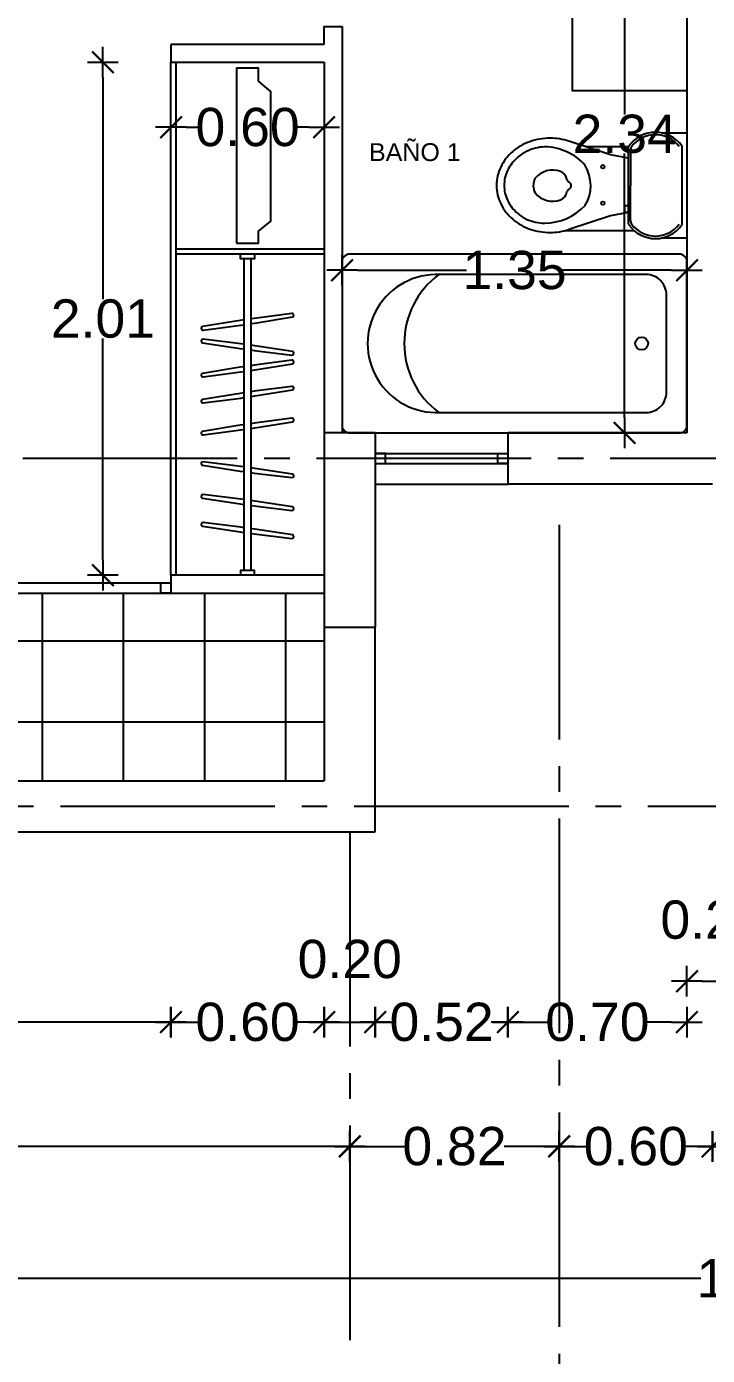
# Model space of a CAD drawing. Header units: millimetres. Extents: x 1217 to 2428, y 234 to 644.
# Drawn here: x 2357.05 to 2359.72, y 520.48 to 525.68 of the extents above; entities that cross this region are included whole.
import ezdxf

# ---------------------------------------------------------------- set-up
doc = ezdxf.new("R2010")
doc.units = ezdxf.units.MM
doc.linetypes.add('ACAD_ISO04W100', pattern=[30, 24, -3, 0, -3])
doc.layers.get('0').update_dxf_attribs({"lineweight": 5})
for name, color, linetype in [('0.1', 251, 'Continuous'), ('0.2', 2, 'Continuous'), ('0.3', 6, 'Continuous'), ('ARTEFACTOS', 4, 'Continuous'), ('COTAS', 252, 'Continuous'), ('COTAS INTERIORES', 3, 'Continuous'), ('Ejes', 8, 'Continuous'), ('muros', 7, 'Continuous'), ('Texto', 1, 'Continuous')]:
    doc.layers.add(name, color=color, linetype=linetype)
doc.styles.add('INTERARQ', font='arial.ttf')
doc.styles.get("Standard").update_dxf_attribs({"font": 'arial.ttf'})
doc.dimstyles.new('ESCALA_1-50', dxfattribs={"dimtxt": 0.15, "dimasz": 0.06, "dimexe": 0.18, "dimexo": 0.0625, "dimgap": 0, "dimtad": 0, "dimtih": 1, "dimtoh": 1, "dimzin": 0, "dimdsep": 46, "dimtxsty": 'INTERARQ', "dimblk": 'DIMTICK', "dimcen": 0, "dimse1": 1, "dimse2": 1, "dimclrd": 256, "dimclre": 1, "dimclrt": 2, "dimadec": 0, "dimazin": 0, "dimtfac": 4.5, "dimtofl": 0, "dimtmove": 2, "dimatfit": 3, "dimldrblk": 'DIMTICK', "dimfxl": 1, "dimtolj": 1, "dimtzin": 0, "dimarcsym": 0})

# ---------------------------------------------------------------- blocks, each defined once
blk = doc.blocks.new('wc')
at = {"layer": 'ARTEFACTOS', "color": 8}
for p, q in [((0.0667, 0.3584), (-0.0303, 0.3584)), ((0.4474, 0.3297), (0.1774, 0.3297)), ((0.2693, 0.2723), (0.4328, 0.3255)), ((-0.0104, -0.0028), (-0.0104, 0.3078)), ((0.1906, 0.2929), (0.1906, 0.1525)), ((0.2006, 0.0088), (0.2006, 0.2962)), ((0.2006, 0.2586), (0.2693, 0.2723)), ((0.2006, 0.2232), (0.1906, 0.2232)), ((0.2006, 0.2584), (0.2115, 0.2584)), ((0.2006, 0.2325), (0.2115, 0.2325)), ((0.2135, 0.2564), (0.2135, 0.2345)), ((0.1906, 0.0121), (0.1906, 0.1525)), ((0.1867, 0.0003), (0.1863, 0.0003)), ((0.3689, 0.0003), (0.1987, 0.0003)), ((0.2006, 0.0464), (0.2693, 0.0327)), ((0.2693, 0.0327), (0.4328, -0.0205)), ((0.0684, -0.0537), (-0.0303, -0.0537))]:
    blk.add_line(p, q, dxfattribs=at)
for centre in [(0.2994, 0.2224), (0.2994, 0.0796)]:
    blk.add_circle(centre, 0.00699, dxfattribs=at)
for centre, radius, start, end in [((0.0933, 0.2339), 0.1272, 35.4669, 144.5331), ((0.0933, 0.2339), 0.1172, 37.3062, 142.6938), ((0.5066, 0.0988), 0.2384, 90, 108.0194), ((0.5066, 0.0988), 0.2384, 70.5417, 90), ((0.5159, 0.125), 0.2106, 49.5378, 70.5417), ((0.1706, 0.2929), 0.02, 0, 37.3062), ((0.1806, 0.2962), 0.02, 0, 35.4669), ((0.5327, 0.0739), 0.2274, 91.2506, 136.4359), ((0.5124, 0.0619), 0.2399, 69.233, 86.3288), ((0.5159, 0.125), 0.1806, 49.5378, 63.1436), ((0.5301, 0.1418), 0.1586, 25.9026, 49.5378), ((0.5301, 0.1418), 0.1886, 25.9026, 49.5378), ((0.2115, 0.2564), 0.002, 0, 90), ((0.2115, 0.2345), 0.002, 270, 0), ((0.5031, 0.1526), 0.156, 149.9827, 210.1211), ((0.4793, 0.1715), 0.0399, 110.9889, 170.0192), ((0.4966, 0.1263), 0.0883, 39.3794, 110.9889), ((0.5522, 0.1525), 0.1341, 0, 25.9026), ((0.5522, 0.1525), 0.164, 0, 25.9026), ((0.4398, 0.1536), 0.0161, 125.934, 233.3996), ((0.4202, 0.187), 0.0227, 296.4163, 327.7225), ((0.5047, 0.167), 0.0658, 170.0192, 173.1517), ((0.5102, 0.1534), 0.0618, 333.0725, 27.908), ((0.4202, 0.1202), 0.0227, 32.2775, 64.0078), ((0.5047, 0.1402), 0.0658, 186.8483, 189.9808), ((0.4793, 0.1357), 0.0399, 189.9808, 249.0111), ((0.4966, 0.1809), 0.0883, 249.0111, 321.1211), ((0.5522, 0.1525), 0.1341, 334.0974, 0), ((0.5522, 0.1525), 0.164, 334.0974, 0), ((0.5315, 0.2205), 0.2193, 221.8152, 269.0461), ((0.5301, 0.1632), 0.1586, 310.4622, 334.0974), ((0.5301, 0.1632), 0.1886, 310.4622, 334.0974), ((0.1706, 0.0121), 0.02, 322.6938, 0), ((0.1806, 0.0088), 0.02, 324.5331, 0), ((0.5116, 0.2113), 0.2107, 274.4195, 294.2912), ((0.5159, 0.18), 0.2106, 289.4583, 310.4622), ((0.5159, 0.18), 0.1806, 297.1692, 310.4622), ((0.0933, 0.0711), 0.1272, 215.4669, 324.5331), ((0.0933, 0.0711), 0.1172, 217.3062, 322.6938), ((0.5066, 0.2062), 0.2384, 251.9806, 270), ((0.5066, 0.2062), 0.2384, 270, 289.4583)]:
    blk.add_arc(centre, radius, start, end, dxfattribs=at)
blk = doc.blocks.new('DIMTICK')
at = {"color": 1}
for p, q in [((0, 1), (0, -1)), ((-1, 0), (1, 0))]:
    blk.add_line(p, q, dxfattribs=at)
at = {"color": 3, "const_width": 0.141}
blk.add_lwpolyline([(0.707, 0.707), (-0.707, -0.707)], dxfattribs=at)
blk = doc.blocks.new('*D401')
at = {"layer": 'COTAS', "lineweight": -2, "ltscale": 3, "transparency": 16777216}
for p, q in [((2355.2505, 521.7846), (2356.2085, 521.7846)), ((2357.5587, 521.7846), (2356.6007, 521.7846))]:
    blk.add_line(p, q, dxfattribs=at)
at = {"layer": 'Defpoints', "color": 0, "ltscale": 3, "transparency": 16777216}
for p in [(2357.6187, 523.243), (2355.1905, 522.3082), (2357.6187, 521.7846)]:
    blk.add_point(p, dxfattribs=at)
at = {"layer": 'COTAS', "lineweight": -2, "ltscale": 3, "transparency": 16777216, "xscale": 0.06, "yscale": 0.06, "zscale": 0.06, "rotation": 180}
blk.add_blockref('DIMTICK', (2355.1905, 521.7846), dxfattribs=at)
at = {"layer": 'COTAS', "lineweight": -2, "ltscale": 3, "transparency": 16777216, "xscale": 0.06, "yscale": 0.06, "zscale": 0.06}
blk.add_blockref('DIMTICK', (2357.6187, 521.7846), dxfattribs=at)
at = {"layer": 'COTAS', "color": 2, "ltscale": 3, "transparency": 16777216, "insert": (2356.4046, 521.7846), "char_height": 0.15, "attachment_point": 5, "style": 'INTERARQ'}
blk.add_mtext('\\A1;2.43', dxfattribs=at)
blk = doc.blocks.new('*D402')
at = {"layer": 'COTAS', "lineweight": -2, "ltscale": 3, "transparency": 16777216}
for p, q in [((2357.6787, 521.7846), (2357.724, 521.7846)), ((2358.1584, 521.7846), (2358.1131, 521.7846))]:
    blk.add_line(p, q, dxfattribs=at)
at = {"layer": 'Defpoints', "color": 0, "ltscale": 3, "transparency": 16777216}
for p in [(2357.6187, 523.243), (2358.2184, 523.1102), (2358.2184, 521.7846)]:
    blk.add_point(p, dxfattribs=at)
at = {"layer": 'COTAS', "lineweight": -2, "ltscale": 3, "transparency": 16777216, "xscale": 0.06, "yscale": 0.06, "zscale": 0.06, "rotation": 180}
blk.add_blockref('DIMTICK', (2357.6187, 521.7846), dxfattribs=at)
at = {"layer": 'COTAS', "lineweight": -2, "ltscale": 3, "transparency": 16777216, "xscale": 0.06, "yscale": 0.06, "zscale": 0.06}
blk.add_blockref('DIMTICK', (2358.2184, 521.7846), dxfattribs=at)
at = {"layer": 'COTAS', "color": 2, "ltscale": 3, "transparency": 16777216, "insert": (2357.9185, 521.7846), "char_height": 0.15, "attachment_point": 5, "style": 'INTERARQ'}
blk.add_mtext('\\A1;0.60', dxfattribs=at)
blk = doc.blocks.new('*D403')
at = {"layer": 'COTAS', "lineweight": -2, "ltscale": 3, "transparency": 16777216}
blk.add_line((2358.2784, 521.7846), (2358.3584, 521.7846), dxfattribs=at)
at = {"layer": 'Defpoints', "color": 0, "ltscale": 3, "transparency": 16777216}
for p in [(2358.2184, 523.1102), (2358.4184, 523.1102), (2358.4184, 521.7846)]:
    blk.add_point(p, dxfattribs=at)
at = {"layer": 'COTAS', "lineweight": -2, "ltscale": 3, "transparency": 16777216, "xscale": 0.06, "yscale": 0.06, "zscale": 0.06, "rotation": 180}
blk.add_blockref('DIMTICK', (2358.2184, 521.7846), dxfattribs=at)
at = {"layer": 'COTAS', "lineweight": -2, "ltscale": 3, "transparency": 16777216, "xscale": 0.06, "yscale": 0.06, "zscale": 0.06}
blk.add_blockref('DIMTICK', (2358.4184, 521.7846), dxfattribs=at)
at = {"layer": 'COTAS', "color": 2, "ltscale": 3, "transparency": 16777216, "insert": (2358.3184, 522.0307), "char_height": 0.15, "attachment_point": 5, "style": 'INTERARQ'}
blk.add_mtext('\\A1;0.20', dxfattribs=at)
blk = doc.blocks.new('*D404')
at = {"layer": 'COTAS', "lineweight": -2, "ltscale": 3, "transparency": 16777216}
for p, q in [((2358.4784, 521.7846), (2358.4839, 521.7846)), ((2358.8775, 521.7846), (2358.872, 521.7846))]:
    blk.add_line(p, q, dxfattribs=at)
at = {"layer": 'Defpoints', "color": 0, "ltscale": 3, "transparency": 16777216}
for p in [(2358.9375, 523.5101), (2358.4184, 523.1102), (2358.9375, 521.7846)]:
    blk.add_point(p, dxfattribs=at)
at = {"layer": 'COTAS', "lineweight": -2, "ltscale": 3, "transparency": 16777216, "xscale": 0.06, "yscale": 0.06, "zscale": 0.06, "rotation": 180}
blk.add_blockref('DIMTICK', (2358.4184, 521.7846), dxfattribs=at)
at = {"layer": 'COTAS', "lineweight": -2, "ltscale": 3, "transparency": 16777216, "xscale": 0.06, "yscale": 0.06, "zscale": 0.06}
blk.add_blockref('DIMTICK', (2358.9375, 521.7846), dxfattribs=at)
at = {"layer": 'COTAS', "color": 2, "ltscale": 3, "transparency": 16777216, "insert": (2358.6779, 521.7846), "char_height": 0.15, "attachment_point": 5, "style": 'INTERARQ'}
blk.add_mtext('\\A1;0.52', dxfattribs=at)
blk = doc.blocks.new('*D405')
at = {"layer": 'COTAS', "lineweight": -2, "ltscale": 3, "transparency": 16777216}
for p, q in [((2358.9975, 521.7846), (2359.0934, 521.7846)), ((2359.5784, 521.7846), (2359.4825, 521.7846))]:
    blk.add_line(p, q, dxfattribs=at)
at = {"layer": 'Defpoints', "color": 0, "ltscale": 3, "transparency": 16777216}
for p in [(2359.6384, 523.7102), (2358.9375, 523.5101), (2359.6384, 521.7846)]:
    blk.add_point(p, dxfattribs=at)
at = {"layer": 'COTAS', "lineweight": -2, "ltscale": 3, "transparency": 16777216, "xscale": 0.06, "yscale": 0.06, "zscale": 0.06, "rotation": 180}
blk.add_blockref('DIMTICK', (2358.9375, 521.7846), dxfattribs=at)
at = {"layer": 'COTAS', "lineweight": -2, "ltscale": 3, "transparency": 16777216, "xscale": 0.06, "yscale": 0.06, "zscale": 0.06}
blk.add_blockref('DIMTICK', (2359.6384, 521.7846), dxfattribs=at)
at = {"layer": 'COTAS', "color": 2, "ltscale": 3, "transparency": 16777216, "insert": (2359.2879, 521.7846), "char_height": 0.15, "attachment_point": 5, "style": 'INTERARQ'}
blk.add_mtext('\\A1;0.70', dxfattribs=at)
blk = doc.blocks.new('*D406')
at = {"layer": 'COTAS', "lineweight": -2, "ltscale": 3, "transparency": 16777216}
blk.add_line((2359.6984, 521.9446), (2359.7784, 521.9446), dxfattribs=at)
at = {"layer": 'Defpoints', "color": 0, "ltscale": 3, "transparency": 16777216}
for p in [(2359.6384, 523.8702), (2359.8384, 523.8702), (2359.8384, 521.9446)]:
    blk.add_point(p, dxfattribs=at)
at = {"layer": 'COTAS', "lineweight": -2, "ltscale": 3, "transparency": 16777216, "xscale": 0.06, "yscale": 0.06, "zscale": 0.06, "rotation": 180}
blk.add_blockref('DIMTICK', (2359.6384, 521.9446), dxfattribs=at)
at = {"layer": 'COTAS', "lineweight": -2, "ltscale": 3, "transparency": 16777216, "xscale": 0.06, "yscale": 0.06, "zscale": 0.06}
blk.add_blockref('DIMTICK', (2359.8384, 521.9446), dxfattribs=at)
at = {"layer": 'COTAS', "color": 2, "ltscale": 3, "transparency": 16777216, "insert": (2359.7384, 522.1847), "char_height": 0.15, "attachment_point": 5, "style": 'INTERARQ'}
blk.add_mtext('\\A1;0.20', dxfattribs=at)
blk = doc.blocks.new('*D417')
at = {"layer": 'COTAS', "lineweight": -2, "ltscale": 3, "transparency": 16777216}
for p, q in [((2354.5485, 521.2982), (2356.2088, 521.2982)), ((2358.2587, 521.2982), (2356.5984, 521.2982))]:
    blk.add_line(p, q, dxfattribs=at)
at = {"layer": 'Defpoints', "color": 0, "ltscale": 3, "transparency": 16777216}
for p in [(2358.3187, 522.3082), (2354.4885, 521.2982, 0), (2358.3187, 521.2982)]:
    blk.add_point(p, dxfattribs=at)
at = {"layer": 'COTAS', "lineweight": -2, "ltscale": 3, "transparency": 16777216, "xscale": 0.06, "yscale": 0.06, "zscale": 0.06, "rotation": 180}
blk.add_blockref('DIMTICK', (2354.4885, 521.2982), dxfattribs=at)
at = {"layer": 'COTAS', "lineweight": -2, "ltscale": 3, "transparency": 16777216, "xscale": 0.06, "yscale": 0.06, "zscale": 0.06}
blk.add_blockref('DIMTICK', (2358.3187, 521.2982), dxfattribs=at)
at = {"layer": 'COTAS', "color": 2, "ltscale": 3, "transparency": 16777216, "insert": (2356.4036, 521.2982), "char_height": 0.15, "attachment_point": 5, "style": 'INTERARQ'}
blk.add_mtext('\\A1;3.83', dxfattribs=at)
blk = doc.blocks.new('*D418')
at = {"layer": 'COTAS', "lineweight": -2, "ltscale": 3, "transparency": 16777216}
for p, q in [((2358.3787, 521.2982), (2358.5343, 521.2982)), ((2359.078, 521.2982), (2358.9224, 521.2982))]:
    blk.add_line(p, q, dxfattribs=at)
at = {"layer": 'Defpoints', "color": 0, "ltscale": 3, "transparency": 16777216}
for p in [(2359.138, 522.4081), (2358.3187, 522.3082), (2359.138, 521.2982)]:
    blk.add_point(p, dxfattribs=at)
at = {"layer": 'COTAS', "lineweight": -2, "ltscale": 3, "transparency": 16777216, "xscale": 0.06, "yscale": 0.06, "zscale": 0.06, "rotation": 180}
blk.add_blockref('DIMTICK', (2358.3187, 521.2982), dxfattribs=at)
at = {"layer": 'COTAS', "lineweight": -2, "ltscale": 3, "transparency": 16777216, "xscale": 0.06, "yscale": 0.06, "zscale": 0.06}
blk.add_blockref('DIMTICK', (2359.138, 521.2982), dxfattribs=at)
at = {"layer": 'COTAS', "color": 2, "ltscale": 3, "transparency": 16777216, "insert": (2358.7284, 521.2982), "char_height": 0.15, "attachment_point": 5, "style": 'INTERARQ'}
blk.add_mtext('\\A1;0.82', dxfattribs=at)
blk = doc.blocks.new('*D419')
at = {"layer": 'COTAS', "lineweight": -2, "ltscale": 3, "transparency": 16777216}
for p, q in [((2359.198, 521.2982), (2359.2437, 521.2982)), ((2359.6784, 521.2982), (2359.6328, 521.2982))]:
    blk.add_line(p, q, dxfattribs=at)
at = {"layer": 'Defpoints', "color": 0, "ltscale": 3, "transparency": 16777216}
for p in [(2359.138, 522.4081), (2359.7384, 522.4081), (2359.7384, 521.2982)]:
    blk.add_point(p, dxfattribs=at)
at = {"layer": 'COTAS', "lineweight": -2, "ltscale": 3, "transparency": 16777216, "xscale": 0.06, "yscale": 0.06, "zscale": 0.06, "rotation": 180}
blk.add_blockref('DIMTICK', (2359.138, 521.2982), dxfattribs=at)
at = {"layer": 'COTAS', "lineweight": -2, "ltscale": 3, "transparency": 16777216, "xscale": 0.06, "yscale": 0.06, "zscale": 0.06}
blk.add_blockref('DIMTICK', (2359.7384, 521.2982), dxfattribs=at)
at = {"layer": 'COTAS', "color": 2, "ltscale": 3, "transparency": 16777216, "insert": (2359.4382, 521.2982), "char_height": 0.15, "attachment_point": 5, "style": 'INTERARQ'}
blk.add_mtext('\\A1;0.60', dxfattribs=at)
blk = doc.blocks.new('*D420')
at = {"layer": 'COTAS', "lineweight": -2, "ltscale": 3, "transparency": 16777216}
for p, q in [((2359.7984, 521.2982), (2359.9443, 521.2982)), ((2360.4794, 521.2982), (2360.3335, 521.2982))]:
    blk.add_line(p, q, dxfattribs=at)
at = {"layer": 'Defpoints', "color": 0, "ltscale": 3, "transparency": 16777216}
for p in [(2359.7384, 522.4081), (2360.5394, 522.4081), (2360.5394, 521.2982)]:
    blk.add_point(p, dxfattribs=at)
at = {"layer": 'COTAS', "lineweight": -2, "ltscale": 3, "transparency": 16777216, "xscale": 0.06, "yscale": 0.06, "zscale": 0.06, "rotation": 180}
blk.add_blockref('DIMTICK', (2359.7384, 521.2982), dxfattribs=at)
at = {"layer": 'COTAS', "lineweight": -2, "ltscale": 3, "transparency": 16777216, "xscale": 0.06, "yscale": 0.06, "zscale": 0.06}
blk.add_blockref('DIMTICK', (2360.5394, 521.2982), dxfattribs=at)
at = {"layer": 'COTAS', "color": 2, "ltscale": 3, "transparency": 16777216, "insert": (2360.1389, 521.2982), "char_height": 0.15, "attachment_point": 5, "style": 'INTERARQ'}
blk.add_mtext('\\A1;0.80', dxfattribs=at)
blk = doc.blocks.new('*D426')
at = {"layer": 'COTAS', "lineweight": -2, "ltscale": 3, "transparency": 16777216}
for p, q in [((2352.9384, 520.782), (2359.6931, 520.782)), ((2366.9383, 520.782), (2360.1836, 520.782))]:
    blk.add_line(p, q, dxfattribs=at)
at = {"layer": 'Defpoints', "color": 0, "ltscale": 3, "transparency": 16777216}
for p in [(2352.8784, 526.0801, 0), (2366.9983, 526.0801, 0), (2366.9983, 520.782)]:
    blk.add_point(p, dxfattribs=at)
at = {"layer": 'COTAS', "lineweight": -2, "ltscale": 3, "transparency": 16777216, "xscale": 0.06, "yscale": 0.06, "zscale": 0.06, "rotation": 180}
blk.add_blockref('DIMTICK', (2352.8784, 520.782), dxfattribs=at)
at = {"layer": 'COTAS', "lineweight": -2, "ltscale": 3, "transparency": 16777216, "xscale": 0.06, "yscale": 0.06, "zscale": 0.06}
blk.add_blockref('DIMTICK', (2366.9983, 520.782), dxfattribs=at)
at = {"layer": 'COTAS', "color": 2, "ltscale": 3, "transparency": 16777216, "insert": (2359.9384, 520.782), "char_height": 0.15, "attachment_point": 5, "style": 'INTERARQ'}
blk.add_mtext('\\A1;14.12', dxfattribs=at)
blk = doc.blocks.new('*D795')
at = {"layer": 'COTAS INTERIORES', "lineweight": -2, "ltscale": 3, "transparency": 16777216}
for p, q in [((2356.7458, 523.5941), (2356.7458, 523.6541)), ((2356.7458, 523.4041), (2356.7458, 523.3441))]:
    blk.add_line(p, q, dxfattribs=at)
at = {"layer": 'Defpoints', "color": 0, "ltscale": 3, "transparency": 16777216}
for p in [(2356.7458, 523.5341), (2357.6187, 523.5341, 0), (2356.7458, 523.4641, 0)]:
    blk.add_point(p, dxfattribs=at)
at = {"layer": 'COTAS INTERIORES', "lineweight": -2, "ltscale": 3, "transparency": 16777216, "xscale": 0.06, "yscale": 0.06, "zscale": 0.06}
for p, rotation in [((2356.7458, 523.5341), 270), ((2356.7458, 523.4641), 90)]:
    blk.add_blockref('DIMTICK', p, dxfattribs=dict(at, rotation=rotation))
at = {"layer": 'COTAS INTERIORES', "color": 2, "ltscale": 3, "transparency": 16777216, "insert": (2356.2595, 523.4991), "char_height": 0.15, "attachment_point": 5, "style": 'INTERARQ'}
blk.add_mtext('\\A1;0.07', dxfattribs=at)
blk = doc.blocks.new('*D796')
at = {"layer": 'COTAS INTERIORES', "lineweight": -2, "ltscale": 3, "transparency": 16777216}
for p, q in [((2356.7458, 526.2412), (2356.7458, 524.993)), ((2356.7458, 523.5941), (2356.7458, 524.8424))]:
    blk.add_line(p, q, dxfattribs=at)
at = {"layer": 'Defpoints', "color": 0, "ltscale": 3, "transparency": 16777216}
for p in [(2356.7458, 526.3012), (2357.3684, 526.3012), (2357.6187, 523.5341, 0)]:
    blk.add_point(p, dxfattribs=at)
at = {"layer": 'COTAS INTERIORES', "lineweight": -2, "ltscale": 3, "transparency": 16777216, "xscale": 0.06, "yscale": 0.06, "zscale": 0.06}
for p, rotation in [((2356.7458, 526.3012), 90), ((2356.7458, 523.5341), 270)]:
    blk.add_blockref('DIMTICK', p, dxfattribs=dict(at, rotation=rotation))
at = {"layer": 'COTAS INTERIORES', "color": 2, "ltscale": 3, "transparency": 16777216, "insert": (2356.7458, 524.9177), "char_height": 0.15, "attachment_point": 5, "style": 'INTERARQ'}
blk.add_mtext('\\A1;2.77', dxfattribs=at)
blk = doc.blocks.new('*D797')
at = {"layer": 'COTAS INTERIORES', "lineweight": -2, "ltscale": 3, "transparency": 16777216}
for p, q in [((2357.3522, 525.4822), (2357.3522, 524.6147)), ((2357.3522, 523.5941), (2357.3522, 524.4615))]:
    blk.add_line(p, q, dxfattribs=at)
at = {"layer": 'Defpoints', "color": 0, "ltscale": 3, "transparency": 16777216}
for p in [(2357.3522, 525.5422), (2357.7974, 525.5422, 0), (2357.7975, 523.5341, 0)]:
    blk.add_point(p, dxfattribs=at)
at = {"layer": 'COTAS INTERIORES', "lineweight": -2, "ltscale": 3, "transparency": 16777216, "xscale": 0.06, "yscale": 0.06, "zscale": 0.06}
for p, rotation in [((2357.3522, 525.5422), 90), ((2357.3522, 523.5341), 270)]:
    blk.add_blockref('DIMTICK', p, dxfattribs=dict(at, rotation=rotation))
at = {"layer": 'COTAS INTERIORES', "color": 2, "ltscale": 3, "transparency": 16777216, "insert": (2357.3522, 524.5381), "char_height": 0.15, "attachment_point": 5, "style": 'INTERARQ'}
blk.add_mtext('\\A1;2.01', dxfattribs=at)
blk = doc.blocks.new('*D798')
at = {"layer": 'COTAS INTERIORES', "lineweight": -2, "ltscale": 3, "transparency": 16777216}
for p, q in [((2357.6787, 525.2879), (2357.7239, 525.2879)), ((2358.1583, 525.2879), (2358.1131, 525.2879))]:
    blk.add_line(p, q, dxfattribs=at)
at = {"layer": 'Defpoints', "color": 0, "ltscale": 3, "transparency": 16777216}
for p in [(2357.6187, 525.6121, 0), (2358.2183, 525.6121, 0), (2358.2183, 525.2879)]:
    blk.add_point(p, dxfattribs=at)
at = {"layer": 'COTAS INTERIORES', "lineweight": -2, "ltscale": 3, "transparency": 16777216, "xscale": 0.06, "yscale": 0.06, "zscale": 0.06, "rotation": 180}
blk.add_blockref('DIMTICK', (2357.6187, 525.2879), dxfattribs=at)
at = {"layer": 'COTAS INTERIORES', "lineweight": -2, "ltscale": 3, "transparency": 16777216, "xscale": 0.06, "yscale": 0.06, "zscale": 0.06}
blk.add_blockref('DIMTICK', (2358.2183, 525.2879), dxfattribs=at)
at = {"layer": 'COTAS INTERIORES', "color": 2, "ltscale": 3, "transparency": 16777216, "insert": (2357.9185, 525.2879), "char_height": 0.15, "attachment_point": 5, "style": 'INTERARQ'}
blk.add_mtext('\\A1;0.60', dxfattribs=at)
blk = doc.blocks.new('*D800')
at = {"layer": 'COTAS INTERIORES', "lineweight": -2, "ltscale": 3, "transparency": 16777216}
for p, q in [((2359.3944, 526.3713), (2359.3944, 525.3379)), ((2359.3944, 524.1512), (2359.3944, 525.1846))]:
    blk.add_line(p, q, dxfattribs=at)
at = {"layer": 'Defpoints', "color": 0, "ltscale": 3, "transparency": 16777216}
for p in [(2359.2878, 526.4313, 0), (2359.3944, 526.4313), (2359.2879, 524.0912, 0)]:
    blk.add_point(p, dxfattribs=at)
at = {"layer": 'COTAS INTERIORES', "lineweight": -2, "ltscale": 3, "transparency": 16777216, "xscale": 0.06, "yscale": 0.06, "zscale": 0.06}
for p, rotation in [((2359.3944, 526.4313), 90), ((2359.3944, 524.0912), 270)]:
    blk.add_blockref('DIMTICK', p, dxfattribs=dict(at, rotation=rotation))
at = {"layer": 'COTAS INTERIORES', "color": 2, "ltscale": 3, "transparency": 16777216, "insert": (2359.3944, 525.2613), "char_height": 0.15, "attachment_point": 5, "style": 'INTERARQ'}
blk.add_mtext('\\A1;2.34', dxfattribs=at)
blk = doc.blocks.new('*D801')
at = {"layer": 'COTAS INTERIORES', "lineweight": -2, "ltscale": 3, "transparency": 16777216}
for p, q in [((2358.3483, 524.7281), (2358.7751, 524.7281)), ((2359.5784, 524.7281), (2359.1517, 524.7281))]:
    blk.add_line(p, q, dxfattribs=at)
at = {"layer": 'Defpoints', "color": 0, "ltscale": 3, "transparency": 16777216}
for p in [(2358.2883, 524.8867, 0), (2359.6384, 524.7913, 0), (2359.6384, 524.7281)]:
    blk.add_point(p, dxfattribs=at)
at = {"layer": 'COTAS INTERIORES', "lineweight": -2, "ltscale": 3, "transparency": 16777216, "xscale": 0.06, "yscale": 0.06, "zscale": 0.06, "rotation": 180}
blk.add_blockref('DIMTICK', (2358.2883, 524.7281), dxfattribs=at)
at = {"layer": 'COTAS INTERIORES', "lineweight": -2, "ltscale": 3, "transparency": 16777216, "xscale": 0.06, "yscale": 0.06, "zscale": 0.06}
blk.add_blockref('DIMTICK', (2359.6384, 524.7281), dxfattribs=at)
at = {"layer": 'COTAS INTERIORES', "color": 2, "ltscale": 3, "transparency": 16777216, "insert": (2358.9634, 524.7281), "char_height": 0.15, "attachment_point": 5, "style": 'INTERARQ'}
blk.add_mtext('\\A1;1.35', dxfattribs=at)

msp = doc.modelspace()

# ---------------------------------------------------------------- hatches: boundary and pattern name
at = {"layer": '0.1'}
h = msp.add_hatch(dxfattribs=at)
h.set_pattern_fill('NET', color=256, scale=0.099999, angle=-270, style=0)
h.set_pattern_definition([(90, (807.40966, -286.0244), (-0.31749764, 2e-16), []), (180, (807.40966, -286.0244), (-2e-16, -0.31749764), [])])
h.paths.add_polyline_path([(2358.21837, 522.72928), (2355.27329, 522.72928), (2354.58846, 523.41412), (2354.58846, 523.46412), (2354.62846, 523.46412), (2357.6187, 523.46412), (2358.21837, 523.46412)])

# ---------------------------------------------------------------- linework, layer by layer
at = {"layer": '0.1', "elevation": 0}
for points in [[(2359.63843, 526.43129), (2359.18896, 526.43129), (2359.18896, 525.43208), (2359.63843, 525.43208)], [(2358.41837, 524.01127), (2358.93745, 524.01126)], [(2358.41837, 523.97127), (2358.93745, 523.97126)], [(2354.62846, 523.50412), (2357.6187, 523.50412)], [(2354.62846, 523.50412), (2357.6187, 523.50412)], [(2354.62846, 523.46412), (2357.6187, 523.46412)], [(2354.62846, 523.46412), (2357.6187, 523.46412)]]:
    msp.add_lwpolyline(points, dxfattribs=at)
at = {"layer": '0.1', "color": 1, "elevation": 0}
for points in [[(2358.41837, 524.09121), (2358.93745, 524.09125)], [(2358.41837, 523.89128), (2358.93745, 523.89128)]]:
    msp.add_lwpolyline(points, dxfattribs=at)
at = {"layer": '0.2', "elevation": 0}
for points in [[(2358.41837, 524.01128), (2358.41837, 523.97128), (2358.45837, 523.97128), (2358.45837, 524.01128), (2358.41837, 524.01128)], [(2358.93745, 524.01127), (2358.93745, 523.97127), (2358.89745, 523.97127), (2358.89745, 524.01127), (2358.93745, 524.01127)], [(2357.5787, 523.46412), (2357.5787, 523.50412), (2357.6187, 523.50412), (2357.6187, 523.46412), (2357.5787, 523.46412)], [(2357.5787, 523.46412), (2357.5787, 523.50412), (2357.6187, 523.50412), (2357.6187, 523.46412), (2357.5787, 523.46412)], [(2358.21837, 523.33128), (2358.21837, 522.72928)], [(2358.41837, 522.52928), (2358.41837, 523.33128)], [(2355.27329, 522.72928), (2358.21837, 522.72928)], [(2355.19045, 522.52928), (2358.41837, 522.52928)]]:
    msp.add_lwpolyline(points, dxfattribs=at)
at = {"layer": '0.3'}
for p, q in [((2358.28833, 525.68212, 0), (2358.28833, 524.09123, 0)), ((2358.21831, 525.54217, 0), (2358.21838, 524.09123, 0))]:
    msp.add_line(p, q, dxfattribs=at)
at = {"layer": '0.3', "elevation": 0}
for points in [[(2358.2183, 525.61214), (2358.2183, 525.68212), (2358.28822, 525.68212)], [(2358.2183, 525.61214), (2357.6187, 525.61214)], [(2357.6187, 525.61214), (2357.6187, 525.54214), (2358.2183, 525.54217)], [(2358.21837, 523.53412), (2357.61872, 523.53412), (2357.61872, 523.46412), (2358.21837, 523.46412)]]:
    msp.add_lwpolyline(points, dxfattribs=at)
at = {"layer": 'ARTEFACTOS'}
for p, q in [((2358.21833, 524.81132, 0), (2357.63868, 524.81132, 0)), ((2358.21833, 524.79132, 0), (2357.63868, 524.79132, 0)), ((2357.90458, 523.55245, 0), (2357.90458, 524.77299, 0)), ((2357.93208, 523.55245, 0), (2357.93208, 524.77299, 0))]:
    msp.add_line(p, q, dxfattribs=at)
at = {"layer": 'ARTEFACTOS', "elevation": 0}
for points in [[(2357.61872, 523.53412), (2357.61872, 525.54214)], [(2357.6387, 523.53412), (2357.6387, 525.54215)], [(2357.87508, 524.83451), (2357.96158, 524.8345), (2357.96158, 524.88059), (2358.01005, 524.92092), (2358.01006, 525.42746), (2357.9616, 525.46779), (2357.9616, 525.51964), (2357.8751, 525.51964), (2357.87508, 524.83451)], [(2357.94583, 524.79132), (2357.94583, 524.77299), (2357.89083, 524.77299), (2357.89083, 524.79132)], [(2357.94583, 524.79132), (2357.94583, 524.77299), (2357.89083, 524.77299), (2357.89083, 524.79132)], [(2357.94585, 523.53412), (2357.94585, 523.55245), (2357.89085, 523.55245), (2357.89085, 523.53412)]]:
    msp.add_lwpolyline(points, dxfattribs=at)
for points in [[(2359.60748, 524.09126, 0.4233096), (2359.63841, 524.12124), (2359.63841, 524.76124, 0.4142136), (2359.60841, 524.79124), (2358.31833, 524.79124, 0.4142136), (2358.28833, 524.76124), (2358.28833, 524.12124, 0.4142136), (2358.31833, 524.09124), (2359.60841, 524.09124)], [(2357.90458, 524.53353), (2357.88979, 524.53135), (2357.74266, 524.50738, 0.9860188), (2357.74466, 524.49378), (2357.89246, 524.51321), (2357.90458, 524.515)], [(2357.90458, 524.53353), (2357.88979, 524.53135), (2357.74266, 524.50738, 0.9860188), (2357.74466, 524.49378), (2357.89246, 524.51321), (2357.90458, 524.515)], [(2357.93208, 524.51905), (2357.94687, 524.52122), (2358.09401, 524.5452, 0.9860188), (2358.092, 524.5588), (2357.9442, 524.53936), (2357.93208, 524.53758)], [(2357.93208, 524.51905), (2357.94687, 524.52122), (2358.09401, 524.5452, 0.9860188), (2358.092, 524.5588), (2357.9442, 524.53936), (2357.93208, 524.53758)], [(2357.90458, 524.4384), (2357.89235, 524.44009), (2357.74438, 524.45823, 0.9860188), (2357.7425, 524.44461), (2357.88984, 524.42193), (2357.90458, 524.41989)], [(2357.90458, 524.4384), (2357.89235, 524.44009), (2357.74438, 524.45823, 0.9860188), (2357.7425, 524.44461), (2357.88984, 524.42193), (2357.90458, 524.41989)], [(2357.93208, 524.41609), (2357.94432, 524.4144), (2358.09228, 524.39626, 0.9860188), (2358.09416, 524.40988), (2357.94683, 524.43256), (2357.93208, 524.4346)], [(2357.93208, 524.41609), (2357.94432, 524.4144), (2358.09228, 524.39626, 0.9860188), (2358.09416, 524.40988), (2357.94683, 524.43256), (2357.93208, 524.4346)], [(2357.93208, 524.33597), (2357.94687, 524.33814), (2358.09401, 524.36212, 0.9860188), (2358.092, 524.37572), (2357.9442, 524.35628), (2357.93208, 524.3545)], [(2357.93208, 524.33597), (2357.94687, 524.33814), (2358.09401, 524.36212, 0.9860188), (2358.092, 524.37572), (2357.9442, 524.35628), (2357.93208, 524.3545)], [(2357.90458, 524.35045), (2357.88979, 524.34827), (2357.74266, 524.3243, 0.9860188), (2357.74466, 524.3107), (2357.89246, 524.33013), (2357.90458, 524.33192)], [(2357.90458, 524.35045), (2357.88979, 524.34827), (2357.74266, 524.3243, 0.9860188), (2357.74466, 524.3107), (2357.89246, 524.33013), (2357.90458, 524.33192)], [(2357.93208, 524.23377), (2357.94687, 524.23595), (2358.09401, 524.25992, 0.9860188), (2358.092, 524.27352), (2357.9442, 524.25409), (2357.93208, 524.2523)], [(2357.93208, 524.23377), (2357.94687, 524.23595), (2358.09401, 524.25992, 0.9860188), (2358.092, 524.27352), (2357.9442, 524.25409), (2357.93208, 524.2523)], [(2357.90458, 524.24825), (2357.88979, 524.24608), (2357.74266, 524.2221, 0.9860188), (2357.74466, 524.2085), (2357.89246, 524.22794), (2357.90458, 524.22972)], [(2357.90458, 524.24825), (2357.88979, 524.24608), (2357.74266, 524.2221, 0.9860188), (2357.74466, 524.2085), (2357.89246, 524.22794), (2357.90458, 524.22972)], [(2357.90458, 524.12342), (2357.88979, 524.12124), (2357.74266, 524.09727, 0.9860188), (2357.74466, 524.08367), (2357.89246, 524.1031), (2357.90458, 524.10489)], [(2357.90458, 524.12342), (2357.88979, 524.12124), (2357.74266, 524.09727, 0.9860188), (2357.74466, 524.08367), (2357.89246, 524.1031), (2357.90458, 524.10489)], [(2357.93208, 524.10894), (2357.94687, 524.11111), (2358.09401, 524.13509, 0.9860188), (2358.092, 524.14869), (2357.9442, 524.12925), (2357.93208, 524.12747)], [(2357.93208, 524.10894), (2357.94687, 524.11111), (2358.09401, 524.13509, 0.9860188), (2358.092, 524.14869), (2357.9442, 524.12925), (2357.93208, 524.12747)], [(2357.90458, 523.95834), (2357.89235, 523.96003), (2357.74438, 523.97817, 0.9860188), (2357.7425, 523.96455), (2357.88984, 523.94187), (2357.90458, 523.93984)], [(2357.93208, 523.93604), (2357.94432, 523.93434), (2358.09228, 523.91621, 0.9860188), (2358.09416, 523.92983), (2357.94683, 523.95251), (2357.93208, 523.95454)], [(2357.90458, 523.82999), (2357.89235, 523.83168), (2357.74438, 523.84982, 0.9860188), (2357.7425, 523.8362), (2357.88984, 523.81352), (2357.90458, 523.81148)], [(2357.93208, 523.80768), (2357.94432, 523.80599), (2358.09228, 523.78786, 0.9860188), (2358.09416, 523.80147), (2357.94683, 523.82415), (2357.93208, 523.82619)], [(2357.90458, 523.72019), (2357.89235, 523.72188), (2357.74438, 523.74002, 0.9860188), (2357.7425, 523.7264), (2357.88984, 523.70372), (2357.90458, 523.70168)], [(2357.93208, 523.69788), (2357.94432, 523.69619), (2358.09228, 523.67805, 0.9860188), (2358.09416, 523.69167), (2357.94683, 523.71435), (2357.93208, 523.71639)]]:
    msp.add_lwpolyline(points, format="xyb", dxfattribs=at)
msp.add_lwpolyline([(2359.47841, 524.71124), (2358.67083, 524.71124, 1.0462963), (2358.67083, 524.17124), (2359.47841, 524.17124, 0.4142136), (2359.55841, 524.25124), (2359.55841, 524.63124, 0.4142136)], format="xyb", close=True, dxfattribs=at)
at = {"layer": 'ARTEFACTOS'}
msp.add_circle((2359.46099, 524.44124, 0), 0.025, dxfattribs=at)
msp.add_arc((2358.86866, 524.44124, 0), 0.33698, 126.75985, 233.24015, dxfattribs=at)
at = {"layer": 'Ejes', "linetype": 'ACAD_ISO04W100', "ltscale": 0.035, "elevation": 0}
for points in [[(2360.17837, 523.99126), (2350.42715, 523.99126)], [(2359.13799, 523.73128), (2359.13799, 520.03979)], [(2369.52562, 522.62918), (2350.42715, 522.62918)], [(2369.52562, 522.62918), (2350.42715, 522.62918)], [(2358.31872, 522.52928), (2358.31872, 520.03979)]]:
    msp.add_lwpolyline(points, dxfattribs=at)
at = {"layer": 'muros'}
msp.add_line((2359.63841, 529.02787, 0), (2359.63841, 524.09126, 0), dxfattribs=at)
at = {"layer": 'muros', "elevation": 0}
for points in [[(2358.21837, 524.09123), (2358.21837, 523.33128)], [(2358.41837, 524.09123), (2358.21837, 524.09123)], [(2358.41837, 524.09123), (2358.41837, 523.33128)], [(2359.63843, 524.09126), (2358.93745, 524.09124)], [(2358.93745, 524.09124), (2358.93745, 523.89125)], [(2359.73842, 523.89125), (2358.93745, 523.89125)], [(2358.21837, 523.33128), (2358.41837, 523.33128)]]:
    msp.add_lwpolyline(points, dxfattribs=at)

# ---------------------------------------------------------------- block references
at = {"layer": '0.1', "extrusion": (0, 0, -1), "xscale": -0.9988165753526749, "yscale": 0.9988165753526749, "zscale": -0.9988165753526749, "rotation": 180}
msp.add_blockref('wc', (-2359.60813, 525.21278, 0), dxfattribs=at)

# ---------------------------------------------------------------- texts
at = {"layer": 'Texto', "insert": (2358.57325, 525.1901, 0), "char_height": 0.069999, "width": 0.4782868, "attachment_point": 5}
msp.add_mtext('BAÑO 1', dxfattribs=at)

# ---------------------------------------------------------------- dimensions: what is measured, and where the dimension line sits
at = {"layer": 'COTAS', "ltscale": 3}
for base, p1, p2, picture, middle in [((2366.99833, 520.782, 0), (2352.87842, 526.08013, 0), (2366.99833, 526.08011, 0), '*D426', (2359.93837, 520.782, 0)), ((2359.63843, 521.78458, 0), (2358.93745, 523.51014, 0), (2359.63843, 523.71015, 0), '*D405', (2359.28794, 521.78458, 0)), ((2358.93745, 521.78458, 0), (2358.41837, 523.11017, 0), (2358.93745, 523.51014, 0), '*D404', (2358.67791, 521.78458, 0)), ((2357.61872, 521.78458, 0), (2355.19045, 522.30818, 0), (2357.61872, 523.24301, 0), '*D401', (2356.40459, 521.78458, 0)), ((2358.21837, 521.78458, 0), (2357.61872, 523.24301, 0), (2358.21837, 523.11017, 0), '*D402', (2357.91855, 521.78458, 0)), ((2359.13799, 521.29824, 0), (2358.31872, 522.30818, 0), (2359.13799, 522.40807, 0), '*D418', (2358.72836, 521.29824, 0)), ((2359.73844, 521.29824, 0), (2359.13799, 522.40807, 0), (2359.73844, 522.40807, 0), '*D419', (2359.43821, 521.29824, 0)), ((2360.53937, 521.29824, 0), (2359.73844, 522.40807, 0), (2360.53937, 522.40808, 0), '*D420', (2360.13891, 521.29824, 0)), ((2358.31872, 521.29824, 0), (2354.48848, 521.29824, 0), (2358.31872, 522.30818, 0), '*D417', (2356.4036, 521.29824, 0))]:
    dim = msp.add_linear_dim(base=base, p1=p1, p2=p2, dimstyle='ESCALA_1-50', dxfattribs=at)
    dim.commit()
    dim.dimension.update_dxf_attribs({"geometry": picture, "text_midpoint": middle})
for base, p1, p2, picture, middle in [((2359.83841, 521.94458, 0), (2359.63843, 523.87015, 0), (2359.83841, 523.87015, 0), '*D406', (2359.73842, 522.18474, 0)), ((2358.41837, 521.78458, 0), (2358.21837, 523.11017, 0), (2358.41837, 523.11017, 0), '*D403', (2358.31837, 522.03068, 0))]:
    dim = msp.add_linear_dim(base=base, p1=p1, p2=p2, dimstyle='ESCALA_1-50', dxfattribs=at)
    dim.commit()
    dim.dimension.update_dxf_attribs({"geometry": picture, "text_midpoint": middle, "dimtype": 160})
at = {"layer": 'COTAS INTERIORES', "ltscale": 3}
for base, p1, p2, angle, picture, middle in [((2359.39439, 526.43127, 0), (2359.28794, 524.09125, 0), (2359.28784, 526.43127, 0), 90, '*D800', (2359.39439, 525.26126, 0)), ((2356.74583, 526.30121, 0), (2357.61872, 523.53412, 0), (2357.36835, 526.30121, 0), 270, '*D796', (2356.74583, 524.91766, 0)), ((2357.35224, 525.54215, 0), (2357.79747, 523.53412, 0), (2357.79738, 525.54215, 0), 90, '*D797', (2357.35224, 524.53814, 0)), ((2356.74583, 523.53412, 0), (2356.74583, 523.46412, 0), (2357.61872, 523.53412, 0), 270, '*D795', (2356.25949, 523.49912, 0))]:
    dim = msp.add_linear_dim(base=base, p1=p1, p2=p2, angle=angle, dimstyle='ESCALA_1-50', dxfattribs=at)
    dim.commit()
    dim.dimension.update_dxf_attribs({"geometry": picture, "text_midpoint": middle})
for base, p1, p2, picture, middle in [((2358.2183, 525.28793, 0), (2357.6187, 525.61214, 0), (2358.2183, 525.61214, 0), '*D798', (2357.9185, 525.28793, 0)), ((2359.63841, 524.72806, 0), (2358.28833, 524.88667, 0), (2359.63841, 524.79132, 0), '*D801', (2358.96337, 524.72806, 0))]:
    dim = msp.add_linear_dim(base=base, p1=p1, p2=p2, dimstyle='ESCALA_1-50', dxfattribs=at)
    dim.commit()
    dim.dimension.update_dxf_attribs({"geometry": picture, "text_midpoint": middle})

doc.saveas('drawing.dxf')
